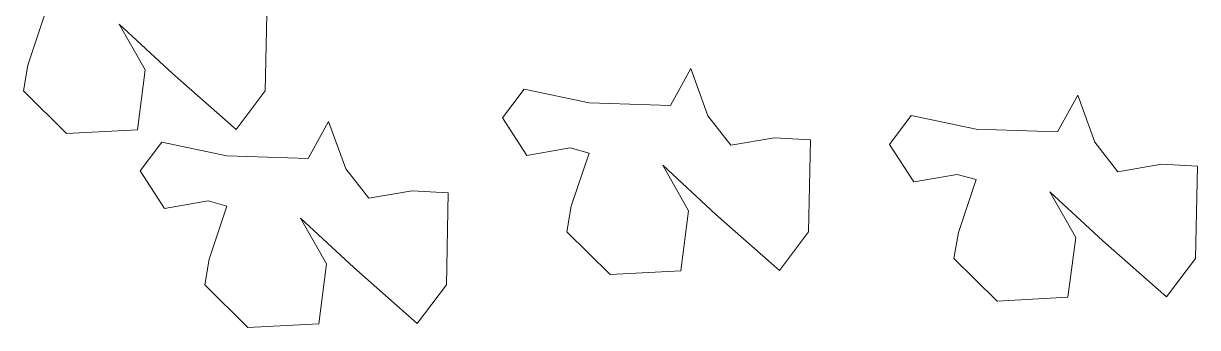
# Model space of a CAD drawing. Header units: millimetres. Extents: x 2016.56 to 2021.8, y 13721.83 to 13722.48.
# Drawn here: x 2017.825367 to 2017.828441, y 13722.250258 to 13722.251055 of the extents above; entities that cross this region are included whole.
import ezdxf

# ---------------------------------------------------------------- set-up
doc = ezdxf.new("R2010")
doc.units = ezdxf.units.MM
doc.layers.get('0').update_dxf_attribs({"lineweight": 20})

msp = doc.modelspace()

# ---------------------------------------------------------------- linework, layer by layer
for p, q in [((2017.8259996, 13722.250878), (2017.8260046, 13722.2511199)), ((2017.8254246, 13722.2510849), (2017.8253782, 13722.2509457)), ((2017.8256175, 13722.2510529), (2017.8257571, 13722.2509239)), ((2017.8256855, 13722.2509331), (2017.8256175, 13722.2510529)), ((2017.8253782, 13722.2509457), (2017.8253668, 13722.250878)), ((2017.8256653, 13722.2507764), (2017.8256855, 13722.2509331)), ((2017.8257571, 13722.2509239), (2017.8259234, 13722.2507774)), ((2017.8271142, 13722.2509366), (2017.827061, 13722.25084)), ((2017.8271593, 13722.2508128), (2017.8271142, 13722.2509366)), ((2017.826678, 13722.2508827), (2017.826621, 13722.2508076)), ((2017.8268483, 13722.2508469), (2017.826678, 13722.2508827)), ((2017.8253668, 13722.250878), (2017.8254797, 13722.2507664)), ((2017.8259234, 13722.2507774), (2017.8259996, 13722.250878)), ((2017.8281278, 13722.2508672), (2017.8280745, 13722.2507705)), ((2017.8281729, 13722.2507434), (2017.8281278, 13722.2508672)), ((2017.827061, 13722.25084), (2017.8268483, 13722.2508469)), ((2017.8261655, 13722.2507977), (2017.8261123, 13722.2507011)), ((2017.8262106, 13722.2506739), (2017.8261655, 13722.2507977)), ((2017.826621, 13722.2508076), (2017.8266849, 13722.2507091)), ((2017.8272195, 13722.2507358), (2017.8271593, 13722.2508128)), ((2017.8276915, 13722.2508133), (2017.8276346, 13722.2507381)), ((2017.8278619, 13722.2507775), (2017.8276915, 13722.2508133)), ((2017.8254797, 13722.2507664), (2017.8256653, 13722.2507764)), ((2017.8280745, 13722.2507705), (2017.8278619, 13722.2507775)), ((2017.8257293, 13722.2507438), (2017.8256723, 13722.2506687)), ((2017.8258996, 13722.250708), (2017.8257293, 13722.2507438)), ((2017.8266849, 13722.2507091), (2017.8267988, 13722.2507288)), ((2017.8267988, 13722.2507288), (2017.8268479, 13722.2507153)), ((2017.8273334, 13722.2507556), (2017.8272195, 13722.2507358)), ((2017.8274279, 13722.2507503), (2017.8273334, 13722.2507556)), ((2017.8274229, 13722.2505084), (2017.8274279, 13722.2507503)), ((2017.8276346, 13722.2507381), (2017.8276984, 13722.2506397)), ((2017.828233, 13722.2506664), (2017.8281729, 13722.2507434)), ((2017.8261123, 13722.2507011), (2017.8258996, 13722.250708)), ((2017.8268479, 13722.2507153), (2017.8268015, 13722.2505761)), ((2017.8256723, 13722.2506687), (2017.8257362, 13722.2505702)), ((2017.8262708, 13722.2505969), (2017.8262106, 13722.2506739)), ((2017.8270408, 13722.2506833), (2017.8271804, 13722.2505543)), ((2017.8271088, 13722.2505635), (2017.8270408, 13722.2506833)), ((2017.8283469, 13722.2506861), (2017.828233, 13722.2506664)), ((2017.8284415, 13722.2506808), (2017.8283469, 13722.2506861)), ((2017.8284365, 13722.2504389), (2017.8284415, 13722.2506808)), ((2017.8276984, 13722.2506397), (2017.8278123, 13722.2506594)), ((2017.8278123, 13722.2506594), (2017.8278615, 13722.2506458)), ((2017.8278615, 13722.2506458), (2017.8278151, 13722.2505067)), ((2017.8263847, 13722.2506166), (2017.8262708, 13722.2505969)), ((2017.8264792, 13722.2506114), (2017.8263847, 13722.2506166)), ((2017.8264742, 13722.2503695), (2017.8264792, 13722.2506114)), ((2017.8280543, 13722.2506139), (2017.8281939, 13722.2504848)), ((2017.8281224, 13722.2504941), (2017.8280543, 13722.2506139)), ((2017.8257362, 13722.2505702), (2017.8258501, 13722.2505899)), ((2017.8258501, 13722.2505899), (2017.8258992, 13722.2505764)), ((2017.8258992, 13722.2505764), (2017.8258528, 13722.2504372)), ((2017.8268015, 13722.2505761), (2017.8267901, 13722.2505084)), ((2017.826092, 13722.2505444), (2017.8262317, 13722.2504154)), ((2017.8261601, 13722.2504246), (2017.826092, 13722.2505444)), ((2017.8270886, 13722.2504068), (2017.8271088, 13722.2505635)), ((2017.8271804, 13722.2505543), (2017.8273467, 13722.2504078)), ((2017.8267901, 13722.2505084), (2017.826903, 13722.2503968)), ((2017.8273467, 13722.2504078), (2017.8274229, 13722.2505084)), ((2017.8278151, 13722.2505067), (2017.8278036, 13722.2504389)), ((2017.8281021, 13722.2503374), (2017.8281224, 13722.2504941)), ((2017.8281939, 13722.2504848), (2017.8283602, 13722.2503383)), ((2017.8258528, 13722.2504372), (2017.8258414, 13722.2503695)), ((2017.8261399, 13722.2502679), (2017.8261601, 13722.2504246)), ((2017.8278036, 13722.2504389), (2017.8279166, 13722.2503274)), ((2017.8283602, 13722.2503383), (2017.8284365, 13722.2504389)), ((2017.8262317, 13722.2504154), (2017.826398, 13722.2502689)), ((2017.826903, 13722.2503968), (2017.8270886, 13722.2504068)), ((2017.8258414, 13722.2503695), (2017.8259543, 13722.2502579)), ((2017.826398, 13722.2502689), (2017.8264742, 13722.2503695)), ((2017.8279166, 13722.2503274), (2017.8281021, 13722.2503374)), ((2017.8259543, 13722.2502579), (2017.8261399, 13722.2502679))]:
    msp.add_line(p, q)

doc.saveas('drawing.dxf')
